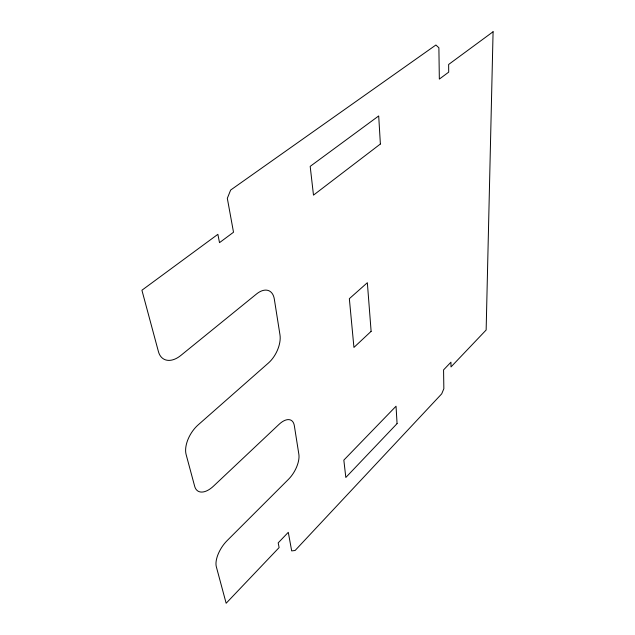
<?xml version="1.0" encoding="UTF-8"?>
<svg xmlns="http://www.w3.org/2000/svg" width="635" height="635" viewBox="0 0 635 635"><rect width="100%" height="100%" fill="white"/><g stroke="black" fill="none" stroke-linecap="round" stroke-linejoin="round"><path stroke-width="0.95" d="M493.085 31.75L486.148 330.002L450.993 366.943L450.953 362.172L443.571 369.895L443.849 388.739L441.698 393.851L295.092 550.505L291.679 550.894L288.29 532.32L278.193 542.877L279.114 547.576L226.147 603.25L216.344 566.817A20.828 9.89 -57.3 0 1 227.108 540.639L288.52 479.282A19.844 9.573 -60.4 0 0 298.855 454.287L294.338 425.72A20.344 10.152 -60.9 0 0 279.043 424.355L213.487 486.148A22.368 11.859 -58.1 0 1 194.675 486.307L186.118 454.509A22.971 12.692 -58.5 0 1 198.176 424.871L268.454 362.99A21.955 12.121 -63 0 0 279.971 334.851L274.312 299.061A22.622 12.93 -64.1 0 0 256.54 293.973L180.824 355.457A24.979 15.526 -60.8 0 1 158.432 351.615L141.915 290.235L217.876 234.323L219.504 242.657L233.513 232.235L227.322 198.326L230.656 190.048L435.896 45.014L438.888 47.768L439.341 79.097L448.699 72.136L448.635 64.468L493.085 31.75M397.073 423.608L345.821 477.472L343.837 460.121L396.034 406.209L397.073 423.608M371.118 331.343L353.933 347.432L349.345 298.68L367.347 282.718L371.118 331.343M380.381 144.01L313.484 195.135L310.19 166.37L378.698 115.943L380.381 144.01"/></g></svg>
